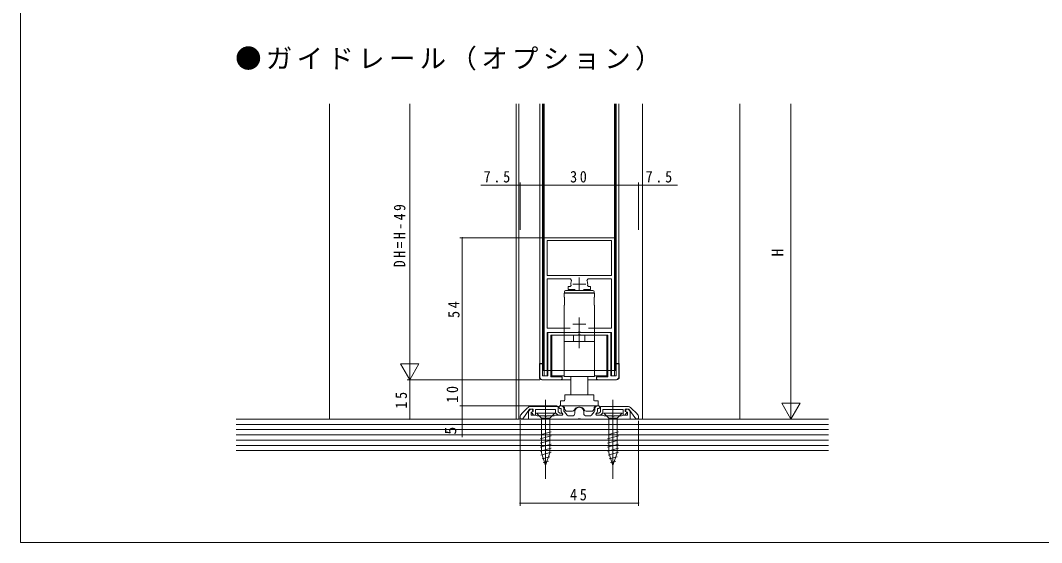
# Model space of a CAD drawing. Units: millimetres, scale not verified. Extents: x -495 to 495, y -796 to 796.
# Drawn here: x -495 to -106.6, y -796.5 to -597.8 of the extents above; entities that cross this region are included whole.
import ezdxf
from ezdxf.enums import TextEntityAlignment as Align

# ---------------------------------------------------------------- set-up
doc = ezdxf.new("R2010")
doc.units = ezdxf.units.MM
doc.header["$LTSCALE"] = 4
doc.linetypes.add('USER1', pattern=[13, 10, -1, 1, -1])
doc.linetypes.add('USER2', pattern=[4, 3, -1])
doc.layers.add('0-1_USER1', color=7, linetype='Continuous')
for name, color, linetype, lineweight in [('0-2_YKK_ZWAK', 7, 'Continuous', 18), ('0-3_YKK_D', 6, 'Continuous', 18), ('0-4_YKK_11', 7, 'Continuous', 9), ('0-5_YKK_12', 2, 'Continuous', 18), ('0-7_YSS_K', 3, 'Continuous', 18), ('0-8_YKK_13', 4, 'Continuous', 18)]:
    doc.layers.add(name, color=color, linetype=linetype, lineweight=lineweight)
doc.styles.add('ＭＳ ゴシック', font='')
doc.styles.get('ＭＳ ゴシック').set_extended_font_data('MS Gothic')

msp = doc.modelspace()

# ---------------------------------------------------------------- linework, layer by layer
at = {"layer": '0-2_YKK_ZWAK'}
for p, q in [((-495, -796.5), (-495, 763.5)), ((495, -796.5), (-495, -796.5))]:
    msp.add_line(p, q, dxfattribs=at)
at = {"layer": '0-3_YKK_D'}
for p, q in [((-346.917, -727.5), (-346.917, -629.5)), ((-201.917, -742.5), (-201.917, -629.5)), ((-304.917, -677.5), (-304.917, -659.5)), ((-297.417, -677.5), (-297.417, -659.5)), ((-267.417, -677.5), (-267.417, -659.5)), ((-259.917, -677.5), (-259.917, -659.5)), ((-304.917, -660.5), (-319.817, -660.5)), ((-297.417, -660.5), (-304.917, -660.5)), ((-297.417, -660.5), (-267.417, -660.5)), ((-267.417, -660.5), (-259.917, -660.5)), ((-259.917, -660.5), (-245.017, -660.5)), ((-296.317, -680.5), (-327.917, -680.5)), ((-326.917, -734.5), (-326.917, -680.5)), ((-346.917, -734.5), (-346.917, -722.376)), ((-343.417, -728.438), (-350.417, -728.438)), ((-346.917, -734.5), (-350.417, -728.438)), ((-346.917, -734.5), (-343.417, -728.438)), ((-311.917, -734.5), (-347.917, -734.5)), ((-311.917, -734.5), (-347.917, -734.5)), ((-346.917, -734.5), (-346.917, -749.5)), ((-297.417, -734.5), (-327.917, -734.5)), ((-297.417, -734.5), (-327.917, -734.5)), ((-326.917, -744.5), (-326.917, -734.5)), ((-201.917, -749.5), (-201.917, -737.376)), ((-290.817, -744.5), (-327.917, -744.5)), ((-290.817, -744.5), (-327.917, -744.5)), ((-326.917, -744.5), (-326.917, -749.5)), ((-198.417, -743.438), (-205.417, -743.438)), ((-201.917, -749.5), (-205.417, -743.438)), ((-201.917, -749.5), (-198.417, -743.438)), ((-307.917, -749.5), (-327.917, -749.5)), ((-326.917, -749.5), (-326.917, -756.4)), ((-304.917, -749.964), (-304.917, -782.5)), ((-259.917, -750.1), (-259.917, -782.5)), ((-304.917, -781.5), (-259.917, -781.5))]:
    msp.add_line(p, q, dxfattribs=at)
for centre, start, end in [((-304.917, -660.5), 0, 180), ((-304.917, -660.5), 180, 0), ((-297.417, -660.5), 0, 180), ((-297.417, -660.5), 0, 180), ((-297.417, -660.5), 180, 0), ((-297.417, -660.5), 180, 0), ((-267.417, -660.5), 0, 180), ((-267.417, -660.5), 0, 180), ((-267.417, -660.5), 180, 0), ((-267.417, -660.5), 180, 0), ((-259.917, -660.5), 0, 180), ((-259.917, -660.5), 180, 0), ((-326.917, -680.5), 90, 270), ((-326.917, -680.5), 270, 90), ((-326.917, -734.5), 90, 270), ((-326.917, -734.5), 90, 270), ((-326.917, -734.5), 270, 90), ((-326.917, -734.5), 270, 90), ((-326.917, -744.5), 90, 270), ((-326.917, -744.5), 90, 270), ((-326.917, -744.5), 270, 90), ((-326.917, -744.5), 270, 90), ((-346.917, -749.5), 90, 270), ((-346.917, -749.5), 270, 90), ((-326.917, -749.5), 90, 270), ((-326.917, -749.5), 270, 90), ((-304.917, -781.5), 0, 180), ((-304.917, -781.5), 180, 0), ((-259.917, -781.5), 0, 180), ((-259.917, -781.5), 180, 0)]:
    msp.add_arc(centre, 0.106, start, end, dxfattribs=at)
at = {"layer": '0-4_YKK_11'}
for p, q in [((-269.017, -680.5), (-295.817, -680.5)), ((-295.817, -680.5), (-295.817, -733)), ((-294.617, -681.5), (-294.617, -694.9)), ((-270.217, -681.5), (-294.617, -681.5)), ((-270.217, -694.9), (-270.217, -681.5)), ((-269.017, -733), (-269.017, -680.5)), ((-294.617, -694.9), (-270.217, -694.9)), ((-294.617, -694.9), (-270.217, -694.9)), ((-294.617, -696.1), (-285.8, -696.1)), ((-294.617, -714.9), (-294.617, -696.1)), ((-286.667, -698.998), (-286.667, -700.198)), ((-285.865, -698.998), (-286.667, -698.998)), ((-285.57, -698.646), (-285.865, -698.998)), ((-285.8, -696.1), (-285.343, -696.802)), ((-279.491, -696.802), (-279.033, -696.1)), ((-278.969, -698.998), (-279.264, -698.646)), ((-279.033, -696.1), (-270.217, -696.1)), ((-278.167, -698.998), (-278.969, -698.998)), ((-278.167, -700.198), (-278.167, -698.998)), ((-270.217, -696.1), (-270.217, -714.9)), ((-286.667, -700.198), (-283.967, -700.198)), ((-280.867, -700.198), (-278.167, -700.198)), ((-285.95, -714.9), (-294.617, -714.9)), ((-285.95, -714.9), (-294.617, -714.9)), ((-294.617, -716.5), (-282.875, -716.5)), ((-294.617, -733), (-294.617, -716.5)), ((-294.417, -733), (-294.417, -716.5)), ((-294.417, -716.5), (-270.417, -716.5)), ((-293.217, -717.5), (-293.217, -733.4)), ((-282.875, -717.5), (-293.217, -717.5)), ((-282.875, -716.5), (-282.692, -716.38)), ((-282.692, -717.38), (-282.875, -717.5)), ((-282.692, -716.38), (-282.142, -716.38)), ((-282.142, -717.38), (-282.692, -717.38)), ((-282.142, -716.38), (-281.959, -716.5)), ((-281.959, -717.5), (-282.142, -717.38)), ((-281.959, -716.5), (-270.217, -716.5)), ((-271.617, -717.5), (-281.959, -717.5)), ((-270.217, -714.9), (-278.883, -714.9)), ((-271.617, -733.4), (-271.617, -717.5)), ((-270.417, -716.5), (-270.417, -733)), ((-270.217, -716.5), (-270.217, -733)), ((-297.417, -728.5), (-296.417, -728.5)), ((-297.417, -733.5), (-297.417, -728.5)), ((-296.417, -728.5), (-296.417, -733)), ((-268.417, -728.5), (-267.417, -728.5)), ((-268.417, -733), (-268.417, -728.5)), ((-267.417, -728.5), (-267.417, -733.5)), ((-296.417, -733), (-294.417, -733)), ((-295.817, -733), (-294.617, -733)), ((-293.217, -733.4), (-289.467, -733.4)), ((-275.367, -733.4), (-271.617, -733.4)), ((-270.417, -733), (-268.417, -733)), ((-270.217, -733), (-269.017, -733)), ((-289.467, -734.5), (-296.417, -734.5)), ((-268.417, -734.5), (-275.367, -734.5)), ((-302.203, -745.286), (-304.331, -747.414)), ((-303.917, -749.4), (-301.317, -745.7)), ((-301.317, -745.7), (-299.917, -745.7)), ((-300.375, -745.64), (-300.994, -745.865)), ((-290.417, -744.7), (-300.788, -744.7)), ((-300.033, -746.579), (-300.375, -745.64)), ((-299.917, -745.7), (-299.917, -746.608)), ((-290.417, -746.669), (-290.417, -744.7)), ((-289.817, -744.5), (-290.317, -745)), ((-290.317, -745), (-289.817, -745.5)), ((-289.317, -744.5), (-289.817, -744.5)), ((-289.817, -745.5), (-289.317, -745.5)), ((-289.317, -745.5), (-289.317, -746.12)), ((-288.317, -746.12), (-288.317, -745.5)), ((-276.517, -745.5), (-276.517, -746.12)), ((-275.017, -744.5), (-275.517, -744.5)), ((-275.517, -745.5), (-275.017, -745.5)), ((-275.517, -746.12), (-275.517, -745.5)), ((-274.517, -745), (-275.017, -744.5)), ((-275.017, -745.5), (-274.517, -745)), ((-274.417, -746.669), (-274.417, -744.7)), ((-274.417, -744.7), (-264.045, -744.7)), ((-264.917, -745.7), (-264.917, -746.608)), ((-263.517, -745.7), (-264.917, -745.7)), ((-264.46, -745.64), (-264.802, -746.579)), ((-263.841, -745.865), (-264.46, -745.64)), ((-260.917, -749.4), (-263.517, -745.7)), ((-262.631, -745.286), (-260.503, -747.414)), ((-304.917, -748.828), (-304.917, -749.4)), ((-304.917, -749.4), (-303.917, -749.4)), ((-301.717, -746.898), (-301.717, -749.5)), ((-301.717, -749.5), (-282.876, -749.5)), ((-300.717, -746.828), (-300.033, -746.579)), ((-300.717, -748), (-300.717, -746.828)), ((-299.017, -748), (-300.717, -748)), ((-299.917, -746.608), (-300.585, -746.851)), ((-300.585, -746.851), (-299.78, -748)), ((-299.78, -748), (-299.117, -748)), ((-299.117, -745.9), (-291.417, -745.9)), ((-299.117, -748), (-299.117, -745.9)), ((-298.758, -748.15), (-299.017, -748)), ((-298.498, -748.3), (-298.758, -748.15)), ((-295.676, -748.3), (-298.498, -748.3)), ((-295.492, -748.42), (-295.676, -748.3)), ((-294.942, -748.42), (-295.492, -748.42)), ((-294.759, -748.3), (-294.942, -748.42)), ((-291.937, -748.3), (-294.759, -748.3)), ((-291.677, -748.15), (-291.937, -748.3)), ((-291.417, -748), (-291.677, -748.15)), ((-291.417, -745.9), (-291.417, -747.083)), ((-291.417, -747.083), (-290.5, -748)), ((-288.825, -748), (-291.417, -748)), ((-290.5, -748), (-288.817, -748)), ((-289.886, -747.2), (-290.417, -746.669)), ((-288.817, -747.2), (-289.886, -747.2)), ((-288.656, -747.624), (-288.825, -748)), ((-288.817, -748), (-288.817, -747.2)), ((-288.812, -747.449), (-288.656, -747.624)), ((-287.016, -747.964), (-288.065, -746.784)), ((-285.117, -748.3), (-286.268, -748.3)), ((-284.117, -746.7), (-284.117, -747.3)), ((-282.876, -749.5), (-282.692, -749.38)), ((-282.692, -749.38), (-282.142, -749.38)), ((-282.142, -749.38), (-281.959, -749.5)), ((-281.959, -749.5), (-263.117, -749.5)), ((-280.717, -747.3), (-280.717, -746.7)), ((-278.566, -748.3), (-279.717, -748.3)), ((-276.77, -746.784), (-277.819, -747.964)), ((-276.179, -747.624), (-276.023, -747.449)), ((-276.01, -748), (-276.179, -747.624)), ((-276.017, -747.2), (-274.948, -747.2)), ((-276.017, -748), (-276.017, -747.2)), ((-274.334, -748), (-276.017, -748)), ((-273.417, -748), (-276.01, -748)), ((-274.948, -747.2), (-274.417, -746.669)), ((-273.417, -747.083), (-274.334, -748)), ((-273.417, -745.9), (-273.417, -747.083)), ((-265.717, -745.9), (-273.417, -745.9)), ((-273.158, -748.15), (-273.417, -748)), ((-272.898, -748.3), (-273.158, -748.15)), ((-270.076, -748.3), (-272.898, -748.3)), ((-269.892, -748.42), (-270.076, -748.3)), ((-269.342, -748.42), (-269.892, -748.42)), ((-269.159, -748.3), (-269.342, -748.42)), ((-266.337, -748.3), (-269.159, -748.3)), ((-266.077, -748.15), (-266.337, -748.3)), ((-265.817, -748), (-266.077, -748.15)), ((-264.117, -748), (-265.817, -748)), ((-265.717, -748), (-265.717, -745.9)), ((-265.053, -748), (-265.717, -748)), ((-264.249, -746.851), (-265.053, -748)), ((-264.917, -746.608), (-264.249, -746.851)), ((-264.802, -746.579), (-264.117, -746.828)), ((-264.117, -746.828), (-264.117, -748)), ((-263.117, -749.5), (-263.117, -746.898)), ((-259.917, -749.4), (-260.917, -749.4)), ((-259.917, -748.828), (-259.917, -749.4))]:
    msp.add_line(p, q, dxfattribs=at)
at = {"layer": '0-4_YKK_11', "color": 2, "lineweight": 18}
for p, q in [((-284.917, -698.098), (-279.917, -698.098)), ((-282.417, -695.598), (-282.417, -700.598)), ((-282.417, -710.802), (-282.417, -715.802)), ((-284.917, -713.302), (-279.917, -713.302))]:
    msp.add_line(p, q, dxfattribs=at)
at = {"layer": '0-4_YKK_11'}
for centre, radius, start, end in [((-282.417, -698.098), 3.2, 156.12554, 189.87075), ((-282.417, -698.098), 3.2, 350.12928, 23.87443), ((-296.417, -733.5), 1, 180.00001, 269.99999), ((-289.467, -733.95), 0.55, 269.99999, 90.00001), ((-275.367, -733.95), 0.55, 89.99999, 270.00001), ((-268.417, -733.5), 1, 270.00001, 359.99999), ((-300.788, -746.7), 2, 90, 134.99999), ((-289.317, -745.5), 1, 0.00001, 89.99999), ((-282.417, -746.7), 1.7, 359.99999, 180.00001), ((-275.517, -745.5), 1, 90.00001, 179.99999), ((-264.045, -746.7), 2, 45.00001, 90), ((-302.917, -748.828), 2, 135.00001, 180), ((-300.617, -746.898), 1.1, 110.00001, 179.99998), ((-287.317, -746.12), 2, 180.00001, 221.63353), ((-287.317, -746.12), 1, 180.00003, 221.63355), ((-286.268, -747.3), 1, 221.63354, 270), ((-285.117, -747.3), 1, 270.00001, 359.99999), ((-279.717, -747.3), 1, 180.00001, 269.99999), ((-278.566, -747.3), 1, 270, 318.36646), ((-277.517, -746.12), 1, 318.36645, 359.99997), ((-277.517, -746.12), 2, 318.36647, 359.99999), ((-264.217, -746.898), 1.1, 0.00002, 69.99999), ((-261.917, -748.828), 2, 360, 44.99999)]:
    msp.add_arc(centre, radius, start, end, dxfattribs=at)
at = {"layer": '0-5_YKK_12'}
for p, q in [((-297.417, -629.5), (-297.417, -733)), ((-295.817, -733), (-295.817, -629.5)), ((-269.017, -629.5), (-269.017, -733)), ((-267.417, -629.5), (-267.417, -733))]:
    msp.add_line(p, q, dxfattribs=at)
at = {"layer": '0-7_YSS_K'}
for p, q in [((-377.417, -749.5), (-377.417, -629.5)), ((-306.417, -749.5), (-306.417, -629.5)), ((-305.417, -749.5), (-305.417, -629.5)), ((-258.417, -749.5), (-258.417, -629.5)), ((-221.417, -749.5), (-221.417, -629.5)), ((-412.997, -751.5), (-187.646, -751.5)), ((-412.997, -753.5), (-187.646, -753.5)), ((-412.997, -755.5), (-187.646, -755.5)), ((-412.997, -757.5), (-187.646, -757.5)), ((-412.997, -759.5), (-187.646, -759.5))]:
    msp.add_line(p, q, dxfattribs=at)
at = {"layer": '0-7_YSS_K', "color": 7, "lineweight": 9}
for p, q in [((-412.997, -749.5), (-187.646, -749.5)), ((-187.646, -761.5), (-412.997, -761.5))]:
    msp.add_line(p, q, dxfattribs=at)
at = {"layer": '0-8_YKK_13'}
for p, q in [((-296.417, -629.5), (-296.417, -731)), ((-296.117, -629.5), (-296.117, -731)), ((-268.717, -629.5), (-268.717, -731)), ((-268.417, -629.5), (-268.417, -731)), ((-288.112, -701), (-288.112, -701.5)), ((-288.112, -701.5), (-282.412, -701.5)), ((-277.212, -700.5), (-287.612, -700.5)), ((-282.412, -701.5), (-276.712, -701.5)), ((-276.712, -701.5), (-276.712, -701)), ((-288.162, -717.5), (-288.162, -706.1)), ((-288.056, -706.1), (-288.162, -706.1)), ((-288.056, -706.1), (-288.056, -703.1)), ((-276.769, -703.1), (-276.769, -706.1)), ((-276.662, -706.1), (-276.769, -706.1)), ((-276.662, -706.1), (-276.662, -717.5)), ((-292.867, -717.5), (-292.867, -733)), ((-288.162, -717.5), (-288.162, -720)), ((-276.662, -717.5), (-288.162, -717.5)), ((-282.417, -722.5), (-282.417, -715)), ((-276.662, -720), (-276.662, -717.5)), ((-271.967, -733), (-271.967, -717.5)), ((-288.162, -720), (-276.662, -720)), ((-288.162, -733.3), (-288.162, -720)), ((-276.662, -720), (-276.662, -733.3)), ((-297.617, -733.5), (-297.617, -728.6)), ((-296.917, -728.3), (-297.317, -728.3)), ((-267.517, -728.3), (-267.917, -728.3)), ((-267.217, -728.6), (-267.217, -733.5)), ((-268.417, -731), (-296.417, -731)), ((-296.117, -733), (-294.717, -733)), ((-293.217, -733), (-292.867, -733)), ((-292.867, -733), (-289.667, -733)), ((-289.667, -733), (-289.417, -733)), ((-289.417, -733), (-288.417, -733)), ((-288.917, -734), (-288.917, -733.5)), ((-288.162, -733.3), (-276.662, -733.3)), ((-276.417, -733), (-275.417, -733)), ((-275.917, -734), (-275.917, -733.5)), ((-275.417, -733), (-271.967, -733)), ((-271.967, -733), (-271.617, -733)), ((-270.117, -733), (-268.717, -733)), ((-289.417, -734.5), (-296.617, -734.5)), ((-289.667, -734.5), (-285.667, -734.5)), ((-279.167, -734.5), (-275.167, -734.5)), ((-268.217, -734.5), (-275.417, -734.5)), ((-287.917, -740.3), (-284.467, -740.3)), ((-287.917, -740.3), (-287.917, -742.2)), ((-276.917, -740.3), (-280.367, -740.3)), ((-276.917, -740.3), (-276.917, -742.2)), ((-289.617, -742.5), (-288.217, -742.5)), ((-289.617, -742.5), (-289.617, -744.5)), ((-289.617, -744.5), (-275.217, -744.5)), ((-286.151, -744.5), (-284.467, -744.5)), ((-282.717, -745), (-282.117, -745)), ((-278.683, -744.5), (-280.367, -744.5)), ((-275.217, -742.5), (-276.617, -742.5)), ((-275.217, -742.5), (-275.217, -744.5)), ((-298.717, -747.2), (-296.767, -749.15)), ((-291.717, -747.2), (-298.717, -747.2)), ((-293.667, -749.15), (-296.767, -749.15)), ((-296.767, -749.15), (-296.767, -762.284)), ((-291.717, -747.2), (-293.667, -749.15)), ((-293.667, -762.284), (-293.667, -749.15)), ((-287.017, -746.5), (-285.041, -746.5)), ((-279.793, -746.5), (-277.817, -746.5)), ((-273.117, -747.2), (-271.167, -749.15)), ((-266.117, -747.2), (-273.117, -747.2)), ((-268.067, -749.15), (-271.167, -749.15)), ((-271.167, -749.15), (-271.167, -762.284)), ((-266.117, -747.2), (-268.067, -749.15)), ((-268.067, -762.284), (-268.067, -749.15)), ((-297.317, -755.494), (-293.117, -754.369)), ((-297.317, -757.047), (-293.117, -755.921)), ((-271.717, -755.494), (-267.517, -754.369)), ((-271.717, -757.047), (-267.517, -755.921)), ((-297.317, -758.6), (-293.117, -757.474)), ((-297.317, -760.153), (-293.117, -759.027)), ((-297.317, -761.706), (-293.117, -760.58)), ((-271.717, -758.6), (-267.517, -757.474)), ((-271.717, -760.153), (-267.517, -759.027)), ((-271.717, -761.706), (-267.517, -760.58)), ((-297.058, -763.189), (-293.117, -762.133)), ((-295.217, -767.2), (-296.767, -762.284)), ((-296.607, -764.621), (-293.571, -763.808)), ((-295.217, -767.2), (-293.667, -762.284)), ((-271.458, -763.189), (-267.517, -762.133)), ((-269.617, -767.2), (-271.167, -762.284)), ((-271.007, -764.621), (-267.971, -763.808)), ((-269.617, -767.2), (-268.067, -762.284)), ((-296.155, -766.053), (-294.105, -765.504)), ((-270.555, -766.053), (-268.505, -765.504))]:
    msp.add_line(p, q, dxfattribs=at)
at = {"layer": '0-8_YKK_13', "color": 7}
msp.add_line((-288.162, -709.6), (-288.155, -709.6), dxfattribs=at)
at = {"layer": '0-8_YKK_13', "linetype": 'USER2'}
for p, q in [((-284.567, -720), (-284.567, -717.5)), ((-280.267, -720), (-280.267, -717.5))]:
    msp.add_line(p, q, dxfattribs=at)
at = {"layer": '0-8_YKK_13', "linetype": 'USER1'}
for p, q in [((-295.217, -742.2), (-295.217, -772.2)), ((-269.617, -742.2), (-269.617, -772.2))]:
    msp.add_line(p, q, dxfattribs=at)
at = {"layer": '0-8_YKK_13'}
for points in [[(-288.162, -701.6), (-276.662, -701.6), (-276.662, -703.1), (-276.769, -703.1)], [(-288.056, -703.1), (-288.162, -703.1), (-288.162, -701.6)], [(-279.167, -733.3), (-279.167, -740.3), (-285.667, -740.3), (-285.667, -733.3)]]:
    msp.add_lwpolyline(points, dxfattribs=at)
for centre, radius, start, end in [((-287.612, -701), 0.5, 90, 180), ((-277.212, -701), 0.5, 0, 90), ((-297.317, -728.6), 0.3, 90, 180), ((-296.917, -728.6), 0.3, 16.87533, 90), ((-267.917, -728.6), 0.3, 90, 160.52869), ((-267.517, -728.6), 0.3, 0, 90), ((-296.617, -733.5), 1, 180, 270), ((-289.417, -733.5), 0.5, 0, 90), ((-289.417, -734), 0.5, 270, 0), ((-275.417, -733.5), 0.5, 90, 180), ((-275.417, -734), 0.5, 180, 270), ((-268.217, -733.5), 1, 270, 0), ((-289.017, -745.5), 1, 0, 90), ((-288.217, -742.2), 0.3, 270, 0), ((-287.017, -745.5), 1, 180, 270), ((-282.717, -746.7), 1.7, 90, 155.68426), ((-282.117, -746.7), 1.7, 24.31574, 90), ((-277.817, -745.5), 1, 270, 0), ((-276.617, -742.2), 0.3, 180, 270), ((-275.817, -745.5), 1, 90, 180), ((-285.041, -745.65), 0.85, 270, 335.68426), ((-279.793, -745.65), 0.85, 204.31574, 270)]:
    msp.add_arc(centre, radius, start, end, dxfattribs=at)

# ---------------------------------------------------------------- texts
at = {"layer": '0-1_USER1', "insert": (-413.297, -616.844), "char_height": 7.331, "attachment_point": 7, "style": 'ＭＳ ゴシック'}
msp.add_mtext('\\T1.17;●ガイドレール（オプション）', dxfattribs=at)
at = {"layer": '0-3_YKK_D', "color": 7, "style": 'ＭＳ ゴシック'}
for s, p in [('H', (-203.517, -687.6)), ('5', (-327.917, -755.4))]:
    msp.add_text(s, height=4.399, rotation=90, dxfattribs=at).set_placement(p, align=Align.BOTTOM_LEFT)
at = {"layer": '0-3_YKK_D', "color": 7, "char_height": 4.399, "attachment_point": 7, "style": 'ＭＳ ゴシック'}
for s, insert in [('\\T1.38;\\W0.9;7.5', (-318.817, -659.5)), ('\\T1.37;\\W0.9;30', (-285.937, -659.5)), ('\\T1.38;\\W0.9;7.5', (-257.217, -659.5)), ('\\T1.37;\\W0.9;45', (-285.937, -780.5))]:
    msp.add_mtext(s, dxfattribs=dict(at, insert=insert))
at = {"layer": '0-3_YKK_D', "color": 7, "char_height": 4.399, "attachment_point": 7, "rotation": 90, "style": 'ＭＳ ゴシック'}
for s, insert in [('\\T1.4;\\W0.85;DH=H-49', (-348.517, -691.62)), ('\\T1.37;\\W0.9;54', (-327.917, -711.02)), ('\\T1.37;\\W0.9;10', (-328.474, -743.28)), ('\\T1.37;\\W0.9;15', (-347.917, -745.52))]:
    msp.add_mtext(s, dxfattribs=dict(at, insert=insert))

doc.saveas('drawing.dxf')
